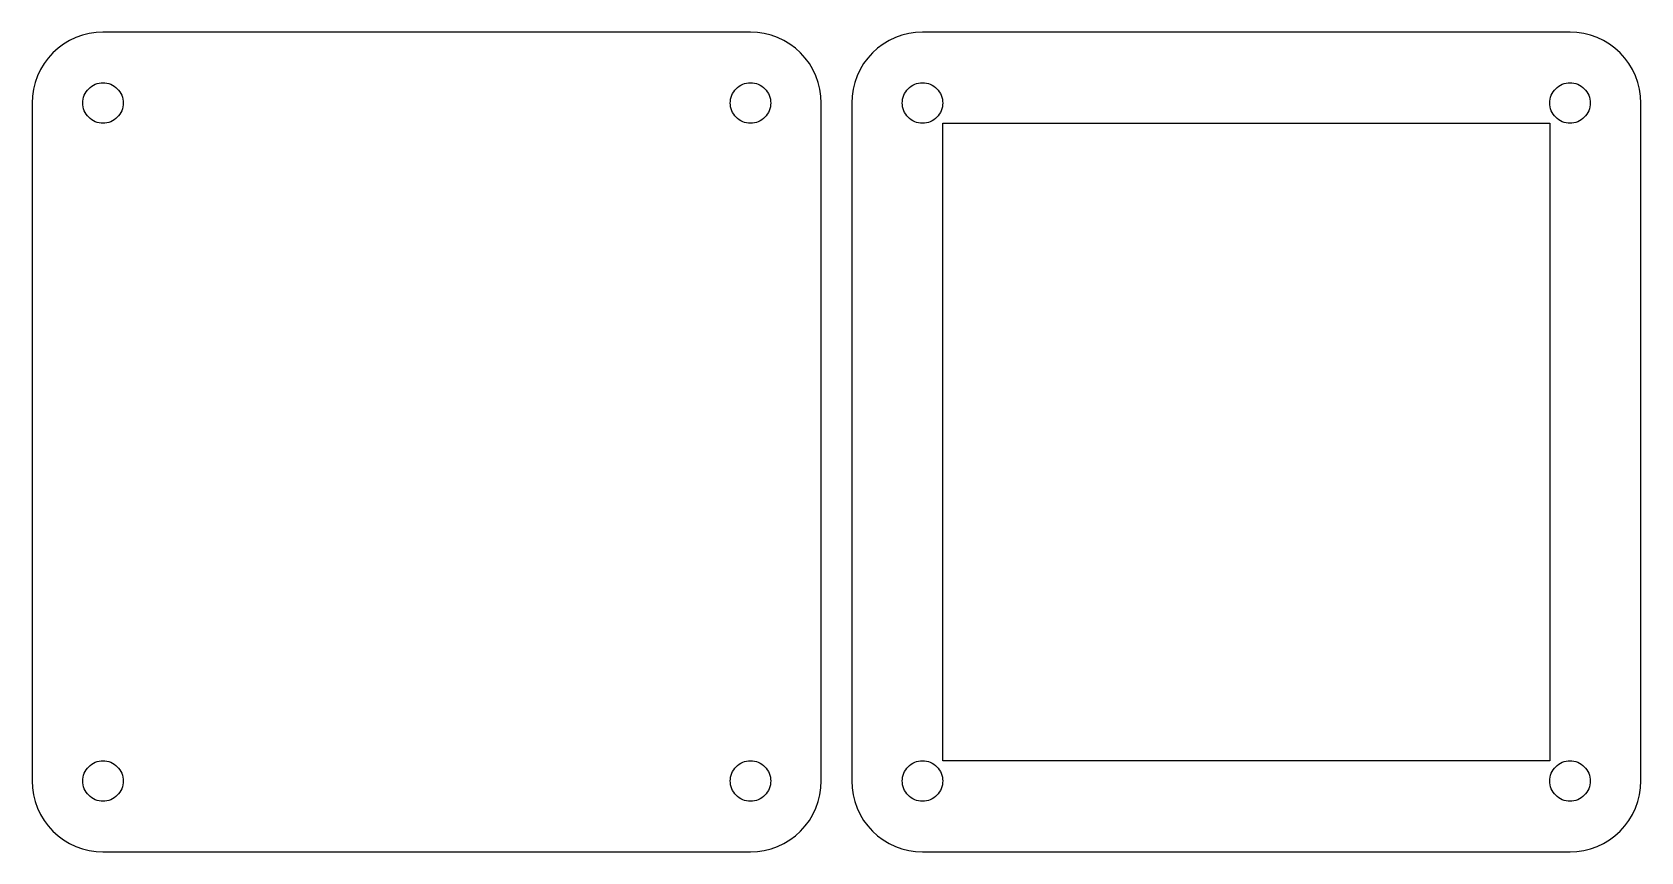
# Model space of a CAD drawing. Header units: metres. Extents: x 0 to 159, y 0 to 81.
import ezdxf

# ---------------------------------------------------------------- set-up
doc = ezdxf.new("R2010")
doc.units = ezdxf.units.M

msp = doc.modelspace()

# ---------------------------------------------------------------- linework, layer by layer
for p, q in [((3.11102, 79.8203), (2.55925, 79.4111)), ((3.70023, 80.1734), (3.11102, 79.8203)), ((4.32123, 80.4671), (3.70023, 80.1734)), ((4.96802, 80.6986), (4.32123, 80.4671)), ((5.63437, 80.8655), (4.96802, 80.6986)), ((6.31389, 80.9663), (5.63437, 80.8655)), ((7, 81), (6.31389, 80.9663)), ((71, 81), (7, 81)), ((71.6861, 80.9663), (71, 81)), ((72.3656, 80.8655), (71.6861, 80.9663)), ((73.032, 80.6986), (72.3656, 80.8655)), ((73.6788, 80.4671), (73.032, 80.6986)), ((74.2998, 80.1734), (73.6788, 80.4671)), ((74.889, 79.8203), (74.2998, 80.1734)), ((75.4408, 79.4111), (74.889, 79.8203)), ((84.111, 79.8203), (83.5592, 79.4111)), ((84.7002, 80.1734), (84.111, 79.8203)), ((85.3212, 80.4671), (84.7002, 80.1734)), ((85.968, 80.6986), (85.3212, 80.4671)), ((86.6344, 80.8655), (85.968, 80.6986)), ((87.3139, 80.9663), (86.6344, 80.8655)), ((88, 81), (87.3139, 80.9663)), ((152, 81), (88, 81)), ((152.686, 80.9663), (152, 81)), ((153.366, 80.8655), (152.686, 80.9663)), ((154.032, 80.6986), (153.366, 80.8655)), ((154.679, 80.4671), (154.032, 80.6986)), ((155.3, 80.1734), (154.679, 80.4671)), ((155.889, 79.8203), (155.3, 80.1734)), ((156.441, 79.4111), (155.889, 79.8203)), ((1.58893, 78.4408), (1.17972, 77.889)), ((2.05026, 78.9497), (1.58893, 78.4408)), ((2.55925, 79.4111), (2.05026, 78.9497)), ((75.9497, 78.9497), (75.4408, 79.4111)), ((76.4111, 78.4408), (75.9497, 78.9497)), ((76.8203, 77.889), (76.4111, 78.4408)), ((82.5889, 78.4408), (82.1797, 77.889)), ((83.0503, 78.9497), (82.5889, 78.4408)), ((83.5592, 79.4111), (83.0503, 78.9497)), ((156.95, 78.9497), (156.441, 79.4111)), ((157.411, 78.4408), (156.95, 78.9497)), ((157.82, 77.889), (157.411, 78.4408)), ((0.532852, 76.6788), (0.301422, 76.032)), ((0.826553, 77.2998), (0.532852, 76.6788)), ((1.17972, 77.889), (0.826553, 77.2998)), ((77.1734, 77.2998), (76.8203, 77.889)), ((77.4671, 76.6788), (77.1734, 77.2998)), ((77.6986, 76.032), (77.4671, 76.6788)), ((81.5329, 76.6788), (81.3014, 76.032)), ((81.8266, 77.2998), (81.5329, 76.6788)), ((82.1797, 77.889), (81.8266, 77.2998)), ((158.173, 77.2998), (157.82, 77.889)), ((158.467, 76.6788), (158.173, 77.2998)), ((158.699, 76.032), (158.467, 76.6788)), ((0.134506, 75.3656), (0.033722, 74.6861)), ((0.301422, 76.032), (0.134506, 75.3656)), ((5.08611, 74.5806), (5.15224, 74.7654)), ((5.15224, 74.7654), (5.23615, 74.9428)), ((5.23615, 74.9428), (5.33705, 75.1111)), ((5.33705, 75.1111), (5.45396, 75.2688)), ((5.45396, 75.2688), (5.58578, 75.4142)), ((5.58578, 75.4142), (5.7312, 75.546)), ((5.7312, 75.546), (5.88885, 75.6629)), ((5.88885, 75.6629), (6.05721, 75.7638)), ((6.05721, 75.7638), (6.23462, 75.8477)), ((6.23462, 75.8477), (6.41942, 75.9139)), ((6.41942, 75.9139), (6.60982, 75.9616)), ((6.60982, 75.9616), (6.80396, 75.9904)), ((6.80396, 75.9904), (7, 76)), ((7, 76), (7.19603, 75.9904)), ((7.19603, 75.9904), (7.39017, 75.9616)), ((7.39017, 75.9616), (7.58057, 75.9139)), ((7.58057, 75.9139), (7.76537, 75.8477)), ((7.76537, 75.8477), (7.94278, 75.7638)), ((7.94278, 75.7638), (8.11113, 75.6629)), ((8.11113, 75.6629), (8.26878, 75.546)), ((8.26878, 75.546), (8.4142, 75.4142)), ((8.4142, 75.4142), (8.54602, 75.2688)), ((8.54602, 75.2688), (8.66293, 75.1111)), ((8.66293, 75.1111), (8.76384, 74.9428)), ((8.76384, 74.9428), (8.84775, 74.7654)), ((8.84775, 74.7654), (8.91388, 74.5806)), ((69.0861, 74.5806), (69.1522, 74.7654)), ((69.1522, 74.7654), (69.2361, 74.9428)), ((69.2361, 74.9428), (69.3371, 75.1111)), ((69.3371, 75.1111), (69.454, 75.2688)), ((69.454, 75.2688), (69.5858, 75.4142)), ((69.5858, 75.4142), (69.7312, 75.546)), ((69.7312, 75.546), (69.8889, 75.6629)), ((69.8889, 75.6629), (70.0572, 75.7638)), ((70.0572, 75.7638), (70.2346, 75.8477)), ((70.2346, 75.8477), (70.4194, 75.9139)), ((70.4194, 75.9139), (70.6098, 75.9616)), ((70.6098, 75.9616), (70.804, 75.9904)), ((70.804, 75.9904), (71, 76)), ((71, 76), (71.196, 75.9904)), ((71.196, 75.9904), (71.3902, 75.9616)), ((71.3902, 75.9616), (71.5806, 75.9139)), ((71.5806, 75.9139), (71.7654, 75.8477)), ((71.7654, 75.8477), (71.9428, 75.7638)), ((71.9428, 75.7638), (72.1111, 75.6629)), ((72.1111, 75.6629), (72.2688, 75.546)), ((72.2688, 75.546), (72.4142, 75.4142)), ((72.4142, 75.4142), (72.546, 75.2688)), ((72.546, 75.2688), (72.6629, 75.1111)), ((72.6629, 75.1111), (72.7638, 74.9428)), ((72.7638, 74.9428), (72.8477, 74.7654)), ((72.8477, 74.7654), (72.9139, 74.5806)), ((77.8655, 75.3656), (77.6986, 76.032)), ((77.9663, 74.6861), (77.8655, 75.3656)), ((81.1345, 75.3656), (81.0337, 74.6861)), ((81.3014, 76.032), (81.1345, 75.3656)), ((86.0861, 74.5806), (86.1522, 74.7654)), ((86.1522, 74.7654), (86.2361, 74.9428)), ((86.2361, 74.9428), (86.3371, 75.1111)), ((86.3371, 75.1111), (86.454, 75.2688)), ((86.454, 75.2688), (86.5858, 75.4142)), ((86.5858, 75.4142), (86.7312, 75.546)), ((86.7312, 75.546), (86.8889, 75.6629)), ((86.8889, 75.6629), (87.0572, 75.7638)), ((87.0572, 75.7638), (87.2346, 75.8477)), ((87.2346, 75.8477), (87.4194, 75.9139)), ((87.4194, 75.9139), (87.6098, 75.9616)), ((87.6098, 75.9616), (87.804, 75.9904)), ((87.804, 75.9904), (88, 76)), ((88, 76), (88.196, 75.9904)), ((88.196, 75.9904), (88.3902, 75.9616)), ((88.3902, 75.9616), (88.5806, 75.9139)), ((88.5806, 75.9139), (88.7654, 75.8477)), ((88.7654, 75.8477), (88.9428, 75.7638)), ((88.9428, 75.7638), (89.1111, 75.6629)), ((89.1111, 75.6629), (89.2688, 75.546)), ((89.2688, 75.546), (89.4142, 75.4142)), ((89.4142, 75.4142), (89.546, 75.2688)), ((89.546, 75.2688), (89.6629, 75.1111)), ((89.6629, 75.1111), (89.7638, 74.9428)), ((89.7638, 74.9428), (89.8477, 74.7654)), ((89.8477, 74.7654), (89.9139, 74.5806)), ((150.086, 74.5806), (150.152, 74.7654)), ((150.152, 74.7654), (150.236, 74.9428)), ((150.236, 74.9428), (150.337, 75.1111)), ((150.337, 75.1111), (150.454, 75.2688)), ((150.454, 75.2688), (150.586, 75.4142)), ((150.586, 75.4142), (150.731, 75.546)), ((150.731, 75.546), (150.889, 75.6629)), ((150.889, 75.6629), (151.057, 75.7638)), ((151.057, 75.7638), (151.235, 75.8477)), ((151.235, 75.8477), (151.419, 75.9139)), ((151.419, 75.9139), (151.61, 75.9616)), ((151.61, 75.9616), (151.804, 75.9904)), ((151.804, 75.9904), (152, 76)), ((152, 76), (152.196, 75.9904)), ((152.196, 75.9904), (152.39, 75.9616)), ((152.39, 75.9616), (152.581, 75.9139)), ((152.581, 75.9139), (152.765, 75.8477)), ((152.765, 75.8477), (152.943, 75.7638)), ((152.943, 75.7638), (153.111, 75.6629)), ((153.111, 75.6629), (153.269, 75.546)), ((153.269, 75.546), (153.414, 75.4142)), ((153.414, 75.4142), (153.546, 75.2688)), ((153.546, 75.2688), (153.663, 75.1111)), ((153.663, 75.1111), (153.764, 74.9428)), ((153.764, 74.9428), (153.848, 74.7654)), ((153.848, 74.7654), (153.914, 74.5806)), ((158.865, 75.3656), (158.699, 76.032)), ((158.966, 74.6861), (158.865, 75.3656)), ((0.033722, 74.6861), (0, 74)), ((0, 74), (0, 7)), ((5, 74), (5.00963, 74.196)), ((5.00963, 73.804), (5, 74)), ((5.00963, 74.196), (5.03842, 74.3902)), ((5.03842, 73.6098), (5.00963, 73.804)), ((5.03842, 74.3902), (5.08611, 74.5806)), ((5.08611, 73.4194), (5.03842, 73.6098)), ((5.15224, 73.2346), (5.08611, 73.4194)), ((5.23615, 73.0572), (5.15224, 73.2346)), ((8.84775, 73.2346), (8.76384, 73.0572)), ((8.91388, 73.4194), (8.84775, 73.2346)), ((8.91388, 74.5806), (8.96156, 74.3902)), ((8.96156, 73.6098), (8.91388, 73.4194)), ((8.96156, 74.3902), (8.99036, 74.196)), ((8.99036, 73.804), (8.96156, 73.6098)), ((8.99036, 74.196), (9, 74)), ((9, 74), (8.99036, 73.804)), ((69, 74), (69.0096, 74.196)), ((69.0096, 73.804), (69, 74)), ((69.0096, 74.196), (69.0384, 74.3902)), ((69.0384, 73.6098), (69.0096, 73.804)), ((69.0384, 74.3902), (69.0861, 74.5806)), ((69.0861, 73.4194), (69.0384, 73.6098)), ((69.1522, 73.2346), (69.0861, 73.4194)), ((69.2361, 73.0572), (69.1522, 73.2346)), ((72.8477, 73.2346), (72.7638, 73.0572)), ((72.9139, 73.4194), (72.8477, 73.2346)), ((72.9139, 74.5806), (72.9616, 74.3902)), ((72.9616, 73.6098), (72.9139, 73.4194)), ((72.9616, 74.3902), (72.9904, 74.196)), ((72.9904, 73.804), (72.9616, 73.6098)), ((72.9904, 74.196), (73, 74)), ((73, 74), (72.9904, 73.804)), ((78, 74), (77.9663, 74.6861)), ((78, 7), (78, 74)), ((81.0337, 74.6861), (81, 74)), ((81, 74), (81, 7)), ((86, 74), (86.0096, 74.196)), ((86.0096, 73.804), (86, 74)), ((86.0096, 74.196), (86.0384, 74.3902)), ((86.0384, 73.6098), (86.0096, 73.804)), ((86.0384, 74.3902), (86.0861, 74.5806)), ((86.0861, 73.4194), (86.0384, 73.6098)), ((86.1522, 73.2346), (86.0861, 73.4194)), ((86.2361, 73.0572), (86.1522, 73.2346)), ((89.8477, 73.2346), (89.7638, 73.0572)), ((89.9139, 73.4194), (89.8477, 73.2346)), ((89.9139, 74.5806), (89.9616, 74.3902)), ((89.9616, 73.6098), (89.9139, 73.4194)), ((89.9616, 74.3902), (89.9904, 74.196)), ((89.9904, 73.804), (89.9616, 73.6098)), ((89.9904, 74.196), (90, 74)), ((90, 74), (89.9904, 73.804)), ((150, 74), (150.01, 74.196)), ((150.01, 73.804), (150, 74)), ((150.01, 74.196), (150.038, 74.3902)), ((150.038, 73.6098), (150.01, 73.804)), ((150.038, 74.3902), (150.086, 74.5806)), ((150.086, 73.4194), (150.038, 73.6098)), ((150.152, 73.2346), (150.086, 73.4194)), ((150.236, 73.0572), (150.152, 73.2346)), ((153.848, 73.2346), (153.764, 73.0572)), ((153.914, 73.4194), (153.848, 73.2346)), ((153.914, 74.5806), (153.962, 74.3902)), ((153.962, 73.6098), (153.914, 73.4194)), ((153.962, 74.3902), (153.99, 74.196)), ((153.99, 73.804), (153.962, 73.6098)), ((153.99, 74.196), (154, 74)), ((154, 74), (153.99, 73.804)), ((159, 74), (158.966, 74.6861)), ((159, 7), (159, 74)), ((5.33705, 72.8889), (5.23615, 73.0572)), ((5.45396, 72.7312), (5.33705, 72.8889)), ((5.58578, 72.5858), (5.45396, 72.7312)), ((5.7312, 72.454), (5.58578, 72.5858)), ((5.88885, 72.3371), (5.7312, 72.454)), ((6.05721, 72.2361), (5.88885, 72.3371)), ((6.23462, 72.1522), (6.05721, 72.2361)), ((6.41942, 72.0861), (6.23462, 72.1522)), ((6.60982, 72.0384), (6.41942, 72.0861)), ((6.80396, 72.0096), (6.60982, 72.0384)), ((7, 72), (6.80396, 72.0096)), ((7.19603, 72.0096), (7, 72)), ((7.39017, 72.0384), (7.19603, 72.0096)), ((7.58057, 72.0861), (7.39017, 72.0384)), ((7.76537, 72.1522), (7.58057, 72.0861)), ((7.94278, 72.2361), (7.76537, 72.1522)), ((8.11113, 72.3371), (7.94278, 72.2361)), ((8.26878, 72.454), (8.11113, 72.3371)), ((8.4142, 72.5858), (8.26878, 72.454)), ((8.54602, 72.7312), (8.4142, 72.5858)), ((8.66293, 72.8889), (8.54602, 72.7312)), ((8.76384, 73.0572), (8.66293, 72.8889)), ((69.3371, 72.8889), (69.2361, 73.0572)), ((69.454, 72.7312), (69.3371, 72.8889)), ((69.5858, 72.5858), (69.454, 72.7312)), ((69.7312, 72.454), (69.5858, 72.5858)), ((69.8889, 72.3371), (69.7312, 72.454)), ((70.0572, 72.2361), (69.8889, 72.3371)), ((70.2346, 72.1522), (70.0572, 72.2361)), ((70.4194, 72.0861), (70.2346, 72.1522)), ((70.6098, 72.0384), (70.4194, 72.0861)), ((70.804, 72.0096), (70.6098, 72.0384)), ((71, 72), (70.804, 72.0096)), ((71.196, 72.0096), (71, 72)), ((71.3902, 72.0384), (71.196, 72.0096)), ((71.5806, 72.0861), (71.3902, 72.0384)), ((71.7654, 72.1522), (71.5806, 72.0861)), ((71.9428, 72.2361), (71.7654, 72.1522)), ((72.1111, 72.3371), (71.9428, 72.2361)), ((72.2688, 72.454), (72.1111, 72.3371)), ((72.4142, 72.5858), (72.2688, 72.454)), ((72.546, 72.7312), (72.4142, 72.5858)), ((72.6629, 72.8889), (72.546, 72.7312)), ((72.7638, 73.0572), (72.6629, 72.8889)), ((86.3371, 72.8889), (86.2361, 73.0572)), ((86.454, 72.7312), (86.3371, 72.8889)), ((86.5858, 72.5858), (86.454, 72.7312)), ((86.7312, 72.454), (86.5858, 72.5858)), ((86.8889, 72.3371), (86.7312, 72.454)), ((87.0572, 72.2361), (86.8889, 72.3371)), ((87.2346, 72.1522), (87.0572, 72.2361)), ((87.4194, 72.0861), (87.2346, 72.1522)), ((87.6098, 72.0384), (87.4194, 72.0861)), ((87.804, 72.0096), (87.6098, 72.0384)), ((88, 72), (87.804, 72.0096)), ((88.196, 72.0096), (88, 72)), ((88.3902, 72.0384), (88.196, 72.0096)), ((88.5806, 72.0861), (88.3902, 72.0384)), ((88.7654, 72.1522), (88.5806, 72.0861)), ((88.9428, 72.2361), (88.7654, 72.1522)), ((89.1111, 72.3371), (88.9428, 72.2361)), ((89.2688, 72.454), (89.1111, 72.3371)), ((89.4142, 72.5858), (89.2688, 72.454)), ((89.546, 72.7312), (89.4142, 72.5858)), ((89.6629, 72.8889), (89.546, 72.7312)), ((89.7638, 73.0572), (89.6629, 72.8889)), ((90, 9), (90, 72)), ((90, 72), (150, 72)), ((150, 72), (150, 9)), ((150.337, 72.8889), (150.236, 73.0572)), ((150.454, 72.7312), (150.337, 72.8889)), ((150.586, 72.5858), (150.454, 72.7312)), ((150.731, 72.454), (150.586, 72.5858)), ((150.889, 72.3371), (150.731, 72.454)), ((151.057, 72.2361), (150.889, 72.3371)), ((151.235, 72.1522), (151.057, 72.2361)), ((151.419, 72.0861), (151.235, 72.1522)), ((151.61, 72.0384), (151.419, 72.0861)), ((151.804, 72.0096), (151.61, 72.0384)), ((152, 72), (151.804, 72.0096)), ((152.196, 72.0096), (152, 72)), ((152.39, 72.0384), (152.196, 72.0096)), ((152.581, 72.0861), (152.39, 72.0384)), ((152.765, 72.1522), (152.581, 72.0861)), ((152.943, 72.2361), (152.765, 72.1522)), ((153.111, 72.3371), (152.943, 72.2361)), ((153.269, 72.454), (153.111, 72.3371)), ((153.414, 72.5858), (153.269, 72.454)), ((153.546, 72.7312), (153.414, 72.5858)), ((153.663, 72.8889), (153.546, 72.7312)), ((153.764, 73.0572), (153.663, 72.8889)), ((5.23615, 7.94278), (5.33705, 8.11113)), ((5.33705, 8.11113), (5.45396, 8.26878)), ((5.45396, 8.26878), (5.58578, 8.4142)), ((5.58578, 8.4142), (5.7312, 8.54602)), ((5.7312, 8.54602), (5.88885, 8.66293)), ((5.88885, 8.66293), (6.05721, 8.76384)), ((6.05721, 8.76384), (6.23462, 8.84775)), ((6.23462, 8.84775), (6.41942, 8.91388)), ((6.41942, 8.91388), (6.60982, 8.96156)), ((6.60982, 8.96156), (6.80396, 8.99036)), ((6.80396, 8.99036), (7, 9)), ((7, 9), (7.19603, 8.99036)), ((7.19603, 8.99036), (7.39017, 8.96156)), ((7.39017, 8.96156), (7.58057, 8.91388)), ((7.58057, 8.91388), (7.76537, 8.84775)), ((7.76537, 8.84775), (7.94278, 8.76384)), ((7.94278, 8.76384), (8.11113, 8.66293)), ((8.11113, 8.66293), (8.26878, 8.54602)), ((8.26878, 8.54602), (8.4142, 8.4142)), ((8.4142, 8.4142), (8.54602, 8.26878)), ((8.54602, 8.26878), (8.66293, 8.11113)), ((8.66293, 8.11113), (8.76384, 7.94278)), ((69.2361, 7.94278), (69.3371, 8.11113)), ((69.3371, 8.11113), (69.454, 8.26878)), ((69.454, 8.26878), (69.5858, 8.4142)), ((69.5858, 8.4142), (69.7312, 8.54602)), ((69.7312, 8.54602), (69.8889, 8.66293)), ((69.8889, 8.66293), (70.0572, 8.76384)), ((70.0572, 8.76384), (70.2346, 8.84775)), ((70.2346, 8.84775), (70.4194, 8.91388)), ((70.4194, 8.91388), (70.6098, 8.96156)), ((70.6098, 8.96156), (70.804, 8.99036)), ((70.804, 8.99036), (71, 9)), ((71, 9), (71.196, 8.99036)), ((71.196, 8.99036), (71.3902, 8.96156)), ((71.3902, 8.96156), (71.5806, 8.91388)), ((71.5806, 8.91388), (71.7654, 8.84775)), ((71.7654, 8.84775), (71.9428, 8.76384)), ((71.9428, 8.76384), (72.1111, 8.66293)), ((72.1111, 8.66293), (72.2688, 8.54602)), ((72.2688, 8.54602), (72.4142, 8.4142)), ((72.4142, 8.4142), (72.546, 8.26878)), ((72.546, 8.26878), (72.6629, 8.11113)), ((72.6629, 8.11113), (72.7638, 7.94278)), ((86.2361, 7.94278), (86.3371, 8.11113)), ((86.3371, 8.11113), (86.454, 8.26878)), ((86.454, 8.26878), (86.5858, 8.4142)), ((86.5858, 8.4142), (86.7312, 8.54602)), ((86.7312, 8.54602), (86.8889, 8.66293)), ((86.8889, 8.66293), (87.0572, 8.76384)), ((87.0572, 8.76384), (87.2346, 8.84775)), ((87.2346, 8.84775), (87.4194, 8.91388)), ((87.4194, 8.91388), (87.6098, 8.96156)), ((87.6098, 8.96156), (87.804, 8.99036)), ((87.804, 8.99036), (88, 9)), ((88, 9), (88.196, 8.99036)), ((88.196, 8.99036), (88.3902, 8.96156)), ((88.3902, 8.96156), (88.5806, 8.91388)), ((88.5806, 8.91388), (88.7654, 8.84775)), ((88.7654, 8.84775), (88.9428, 8.76384)), ((88.9428, 8.76384), (89.1111, 8.66293)), ((89.1111, 8.66293), (89.2688, 8.54602)), ((89.2688, 8.54602), (89.4142, 8.4142)), ((89.4142, 8.4142), (89.546, 8.26878)), ((89.546, 8.26878), (89.6629, 8.11113)), ((89.6629, 8.11113), (89.7638, 7.94278)), ((150, 9), (90, 9)), ((150.236, 7.94278), (150.337, 8.11113)), ((150.337, 8.11113), (150.454, 8.26878)), ((150.454, 8.26878), (150.586, 8.4142)), ((150.586, 8.4142), (150.731, 8.54602)), ((150.731, 8.54602), (150.889, 8.66293)), ((150.889, 8.66293), (151.057, 8.76384)), ((151.057, 8.76384), (151.235, 8.84775)), ((151.235, 8.84775), (151.419, 8.91388)), ((151.419, 8.91388), (151.61, 8.96156)), ((151.61, 8.96156), (151.804, 8.99036)), ((151.804, 8.99036), (152, 9)), ((152, 9), (152.196, 8.99036)), ((152.196, 8.99036), (152.39, 8.96156)), ((152.39, 8.96156), (152.581, 8.91388)), ((152.581, 8.91388), (152.765, 8.84775)), ((152.765, 8.84775), (152.943, 8.76384)), ((152.943, 8.76384), (153.111, 8.66293)), ((153.111, 8.66293), (153.269, 8.54602)), ((153.269, 8.54602), (153.414, 8.4142)), ((153.414, 8.4142), (153.546, 8.26878)), ((153.546, 8.26878), (153.663, 8.11113)), ((153.663, 8.11113), (153.764, 7.94278)), ((0, 7), (0.033722, 6.31389)), ((5, 7), (5.00963, 7.19603)), ((5.00963, 6.80396), (5, 7)), ((5.00963, 7.19603), (5.03842, 7.39017)), ((5.03842, 6.60982), (5.00963, 6.80396)), ((5.03842, 7.39017), (5.08611, 7.58057)), ((5.08611, 6.41942), (5.03842, 6.60982)), ((5.08611, 7.58057), (5.15224, 7.76537)), ((5.15224, 6.23462), (5.08611, 6.41942)), ((5.15224, 7.76537), (5.23615, 7.94278)), ((8.76384, 7.94278), (8.84775, 7.76537)), ((8.84775, 7.76537), (8.91388, 7.58057)), ((8.91388, 6.41942), (8.84775, 6.23462)), ((8.91388, 7.58057), (8.96156, 7.39017)), ((8.96156, 6.60982), (8.91388, 6.41942)), ((8.96156, 7.39017), (8.99036, 7.19603)), ((8.99036, 6.80396), (8.96156, 6.60982)), ((8.99036, 7.19603), (9, 7)), ((9, 7), (8.99036, 6.80396)), ((69, 7), (69.0096, 7.19603)), ((69.0096, 6.80396), (69, 7)), ((69.0096, 7.19603), (69.0384, 7.39017)), ((69.0384, 6.60982), (69.0096, 6.80396)), ((69.0384, 7.39017), (69.0861, 7.58057)), ((69.0861, 6.41942), (69.0384, 6.60982)), ((69.0861, 7.58057), (69.1522, 7.76537)), ((69.1522, 6.23462), (69.0861, 6.41942)), ((69.1522, 7.76537), (69.2361, 7.94278)), ((72.7638, 7.94278), (72.8477, 7.76537)), ((72.8477, 7.76537), (72.9139, 7.58057)), ((72.9139, 6.41942), (72.8477, 6.23462)), ((72.9139, 7.58057), (72.9616, 7.39017)), ((72.9616, 6.60982), (72.9139, 6.41942)), ((72.9616, 7.39017), (72.9904, 7.19603)), ((72.9904, 6.80396), (72.9616, 6.60982)), ((72.9904, 7.19603), (73, 7)), ((73, 7), (72.9904, 6.80396)), ((77.9663, 6.31389), (78, 7)), ((81, 7), (81.0337, 6.31389)), ((86, 7), (86.0096, 7.19603)), ((86.0096, 6.80396), (86, 7)), ((86.0096, 7.19603), (86.0384, 7.39017)), ((86.0384, 6.60982), (86.0096, 6.80396)), ((86.0384, 7.39017), (86.0861, 7.58057)), ((86.0861, 6.41942), (86.0384, 6.60982)), ((86.0861, 7.58057), (86.1522, 7.76537)), ((86.1522, 6.23462), (86.0861, 6.41942)), ((86.1522, 7.76537), (86.2361, 7.94278)), ((89.7638, 7.94278), (89.8477, 7.76537)), ((89.8477, 7.76537), (89.9139, 7.58057)), ((89.9139, 6.41942), (89.8477, 6.23462)), ((89.9139, 7.58057), (89.9616, 7.39017)), ((89.9616, 6.60982), (89.9139, 6.41942)), ((89.9616, 7.39017), (89.9904, 7.19603)), ((89.9904, 6.80396), (89.9616, 6.60982)), ((89.9904, 7.19603), (90, 7)), ((90, 7), (89.9904, 6.80396)), ((150, 7), (150.01, 7.19603)), ((150.01, 6.80396), (150, 7)), ((150.01, 7.19603), (150.038, 7.39017)), ((150.038, 6.60982), (150.01, 6.80396)), ((150.038, 7.39017), (150.086, 7.58057)), ((150.086, 6.41942), (150.038, 6.60982)), ((150.086, 7.58057), (150.152, 7.76537)), ((150.152, 6.23462), (150.086, 6.41942)), ((150.152, 7.76537), (150.236, 7.94278)), ((153.764, 7.94278), (153.848, 7.76537)), ((153.848, 7.76537), (153.914, 7.58057)), ((153.914, 6.41942), (153.848, 6.23462)), ((153.914, 7.58057), (153.962, 7.39017)), ((153.962, 6.60982), (153.914, 6.41942)), ((153.962, 7.39017), (153.99, 7.19603)), ((153.99, 6.80396), (153.962, 6.60982)), ((153.99, 7.19603), (154, 7)), ((154, 7), (153.99, 6.80396)), ((158.966, 6.31389), (159, 7)), ((0.033722, 6.31389), (0.134506, 5.63437)), ((0.134506, 5.63437), (0.301422, 4.96802)), ((0.301422, 4.96802), (0.532852, 4.32123)), ((5.23615, 6.05721), (5.15224, 6.23462)), ((5.33705, 5.88885), (5.23615, 6.05721)), ((5.45396, 5.7312), (5.33705, 5.88885)), ((5.58578, 5.58578), (5.45396, 5.7312)), ((5.7312, 5.45396), (5.58578, 5.58578)), ((5.88885, 5.33705), (5.7312, 5.45396)), ((6.05721, 5.23615), (5.88885, 5.33705)), ((6.23462, 5.15224), (6.05721, 5.23615)), ((6.41942, 5.08611), (6.23462, 5.15224)), ((6.60982, 5.03842), (6.41942, 5.08611)), ((6.80396, 5.00963), (6.60982, 5.03842)), ((7, 5), (6.80396, 5.00963)), ((7.19603, 5.00963), (7, 5)), ((7.39017, 5.03842), (7.19603, 5.00963)), ((7.58057, 5.08611), (7.39017, 5.03842)), ((7.76537, 5.15224), (7.58057, 5.08611)), ((7.94278, 5.23615), (7.76537, 5.15224)), ((8.11113, 5.33705), (7.94278, 5.23615)), ((8.26878, 5.45396), (8.11113, 5.33705)), ((8.4142, 5.58578), (8.26878, 5.45396)), ((8.54602, 5.7312), (8.4142, 5.58578)), ((8.66293, 5.88885), (8.54602, 5.7312)), ((8.76384, 6.05721), (8.66293, 5.88885)), ((8.84775, 6.23462), (8.76384, 6.05721)), ((69.2361, 6.05721), (69.1522, 6.23462)), ((69.3371, 5.88885), (69.2361, 6.05721)), ((69.454, 5.7312), (69.3371, 5.88885)), ((69.5858, 5.58578), (69.454, 5.7312)), ((69.7312, 5.45396), (69.5858, 5.58578)), ((69.8889, 5.33705), (69.7312, 5.45396)), ((70.0572, 5.23615), (69.8889, 5.33705)), ((70.2346, 5.15224), (70.0572, 5.23615)), ((70.4194, 5.08611), (70.2346, 5.15224)), ((70.6098, 5.03842), (70.4194, 5.08611)), ((70.804, 5.00963), (70.6098, 5.03842)), ((71, 5), (70.804, 5.00963)), ((71.196, 5.00963), (71, 5)), ((71.3902, 5.03842), (71.196, 5.00963)), ((71.5806, 5.08611), (71.3902, 5.03842)), ((71.7654, 5.15224), (71.5806, 5.08611)), ((71.9428, 5.23615), (71.7654, 5.15224)), ((72.1111, 5.33705), (71.9428, 5.23615)), ((72.2688, 5.45396), (72.1111, 5.33705)), ((72.4142, 5.58578), (72.2688, 5.45396)), ((72.546, 5.7312), (72.4142, 5.58578)), ((72.6629, 5.88885), (72.546, 5.7312)), ((72.7638, 6.05721), (72.6629, 5.88885)), ((72.8477, 6.23462), (72.7638, 6.05721)), ((77.4671, 4.32123), (77.6986, 4.96802)), ((77.6986, 4.96802), (77.8655, 5.63437)), ((77.8655, 5.63437), (77.9663, 6.31389)), ((81.0337, 6.31389), (81.1345, 5.63437)), ((81.1345, 5.63437), (81.3014, 4.96802)), ((81.3014, 4.96802), (81.5329, 4.32123)), ((86.2361, 6.05721), (86.1522, 6.23462)), ((86.3371, 5.88885), (86.2361, 6.05721)), ((86.454, 5.7312), (86.3371, 5.88885)), ((86.5858, 5.58578), (86.454, 5.7312)), ((86.7312, 5.45396), (86.5858, 5.58578)), ((86.8889, 5.33705), (86.7312, 5.45396)), ((87.0572, 5.23615), (86.8889, 5.33705)), ((87.2346, 5.15224), (87.0572, 5.23615)), ((87.4194, 5.08611), (87.2346, 5.15224)), ((87.6098, 5.03842), (87.4194, 5.08611)), ((87.804, 5.00963), (87.6098, 5.03842)), ((88, 5), (87.804, 5.00963)), ((88.196, 5.00963), (88, 5)), ((88.3902, 5.03842), (88.196, 5.00963)), ((88.5806, 5.08611), (88.3902, 5.03842)), ((88.7654, 5.15224), (88.5806, 5.08611)), ((88.9428, 5.23615), (88.7654, 5.15224)), ((89.1111, 5.33705), (88.9428, 5.23615)), ((89.2688, 5.45396), (89.1111, 5.33705)), ((89.4142, 5.58578), (89.2688, 5.45396)), ((89.546, 5.7312), (89.4142, 5.58578)), ((89.6629, 5.88885), (89.546, 5.7312)), ((89.7638, 6.05721), (89.6629, 5.88885)), ((89.8477, 6.23462), (89.7638, 6.05721)), ((150.236, 6.05721), (150.152, 6.23462)), ((150.337, 5.88885), (150.236, 6.05721)), ((150.454, 5.7312), (150.337, 5.88885)), ((150.586, 5.58578), (150.454, 5.7312)), ((150.731, 5.45396), (150.586, 5.58578)), ((150.889, 5.33705), (150.731, 5.45396)), ((151.057, 5.23615), (150.889, 5.33705)), ((151.235, 5.15224), (151.057, 5.23615)), ((151.419, 5.08611), (151.235, 5.15224)), ((151.61, 5.03842), (151.419, 5.08611)), ((151.804, 5.00963), (151.61, 5.03842)), ((152, 5), (151.804, 5.00963)), ((152.196, 5.00963), (152, 5)), ((152.39, 5.03842), (152.196, 5.00963)), ((152.581, 5.08611), (152.39, 5.03842)), ((152.765, 5.15224), (152.581, 5.08611)), ((152.943, 5.23615), (152.765, 5.15224)), ((153.111, 5.33705), (152.943, 5.23615)), ((153.269, 5.45396), (153.111, 5.33705)), ((153.414, 5.58578), (153.269, 5.45396)), ((153.546, 5.7312), (153.414, 5.58578)), ((153.663, 5.88885), (153.546, 5.7312)), ((153.764, 6.05721), (153.663, 5.88885)), ((153.848, 6.23462), (153.764, 6.05721)), ((158.467, 4.32123), (158.699, 4.96802)), ((158.699, 4.96802), (158.865, 5.63437)), ((158.865, 5.63437), (158.966, 6.31389)), ((0.532852, 4.32123), (0.826553, 3.70023)), ((0.826553, 3.70023), (1.17972, 3.11102)), ((76.8203, 3.11102), (77.1734, 3.70023)), ((77.1734, 3.70023), (77.4671, 4.32123)), ((81.5329, 4.32123), (81.8266, 3.70023)), ((81.8266, 3.70023), (82.1797, 3.11102)), ((157.82, 3.11102), (158.173, 3.70023)), ((158.173, 3.70023), (158.467, 4.32123)), ((1.17972, 3.11102), (1.58893, 2.55925)), ((1.58893, 2.55925), (2.05026, 2.05026)), ((2.05026, 2.05026), (2.55925, 1.58893)), ((75.4408, 1.58893), (75.9497, 2.05026)), ((75.9497, 2.05026), (76.4111, 2.55925)), ((76.4111, 2.55925), (76.8203, 3.11102)), ((82.1797, 3.11102), (82.5889, 2.55925)), ((82.5889, 2.55925), (83.0503, 2.05026)), ((83.0503, 2.05026), (83.5592, 1.58893)), ((156.441, 1.58893), (156.95, 2.05026)), ((156.95, 2.05026), (157.411, 2.55925)), ((157.411, 2.55925), (157.82, 3.11102)), ((2.55925, 1.58893), (3.11102, 1.17972)), ((3.11102, 1.17972), (3.70023, 0.826553)), ((3.70023, 0.826553), (4.32123, 0.532852)), ((4.32123, 0.532852), (4.96802, 0.301422)), ((4.96802, 0.301422), (5.63437, 0.134506)), ((5.63437, 0.134506), (6.31389, 0.033722)), ((6.31389, 0.033722), (7, 0)), ((7, 0), (71, 0)), ((71, 0), (71.6861, 0.033722)), ((71.6861, 0.033722), (72.3656, 0.134506)), ((72.3656, 0.134506), (73.032, 0.301422)), ((73.032, 0.301422), (73.6788, 0.532852)), ((73.6788, 0.532852), (74.2998, 0.826553)), ((74.2998, 0.826553), (74.889, 1.17972)), ((74.889, 1.17972), (75.4408, 1.58893)), ((83.5592, 1.58893), (84.111, 1.17972)), ((84.111, 1.17972), (84.7002, 0.826553)), ((84.7002, 0.826553), (85.3212, 0.532852)), ((85.3212, 0.532852), (85.968, 0.301422)), ((85.968, 0.301422), (86.6344, 0.134506)), ((86.6344, 0.134506), (87.3139, 0.033722)), ((87.3139, 0.033722), (88, 0)), ((88, 0), (152, 0)), ((152, 0), (152.686, 0.033722)), ((152.686, 0.033722), (153.366, 0.134506)), ((153.366, 0.134506), (154.032, 0.301422)), ((154.032, 0.301422), (154.679, 0.532852)), ((154.679, 0.532852), (155.3, 0.826553)), ((155.3, 0.826553), (155.889, 1.17972)), ((155.889, 1.17972), (156.441, 1.58893))]:
    msp.add_line(p, q)

doc.saveas('drawing.dxf')
